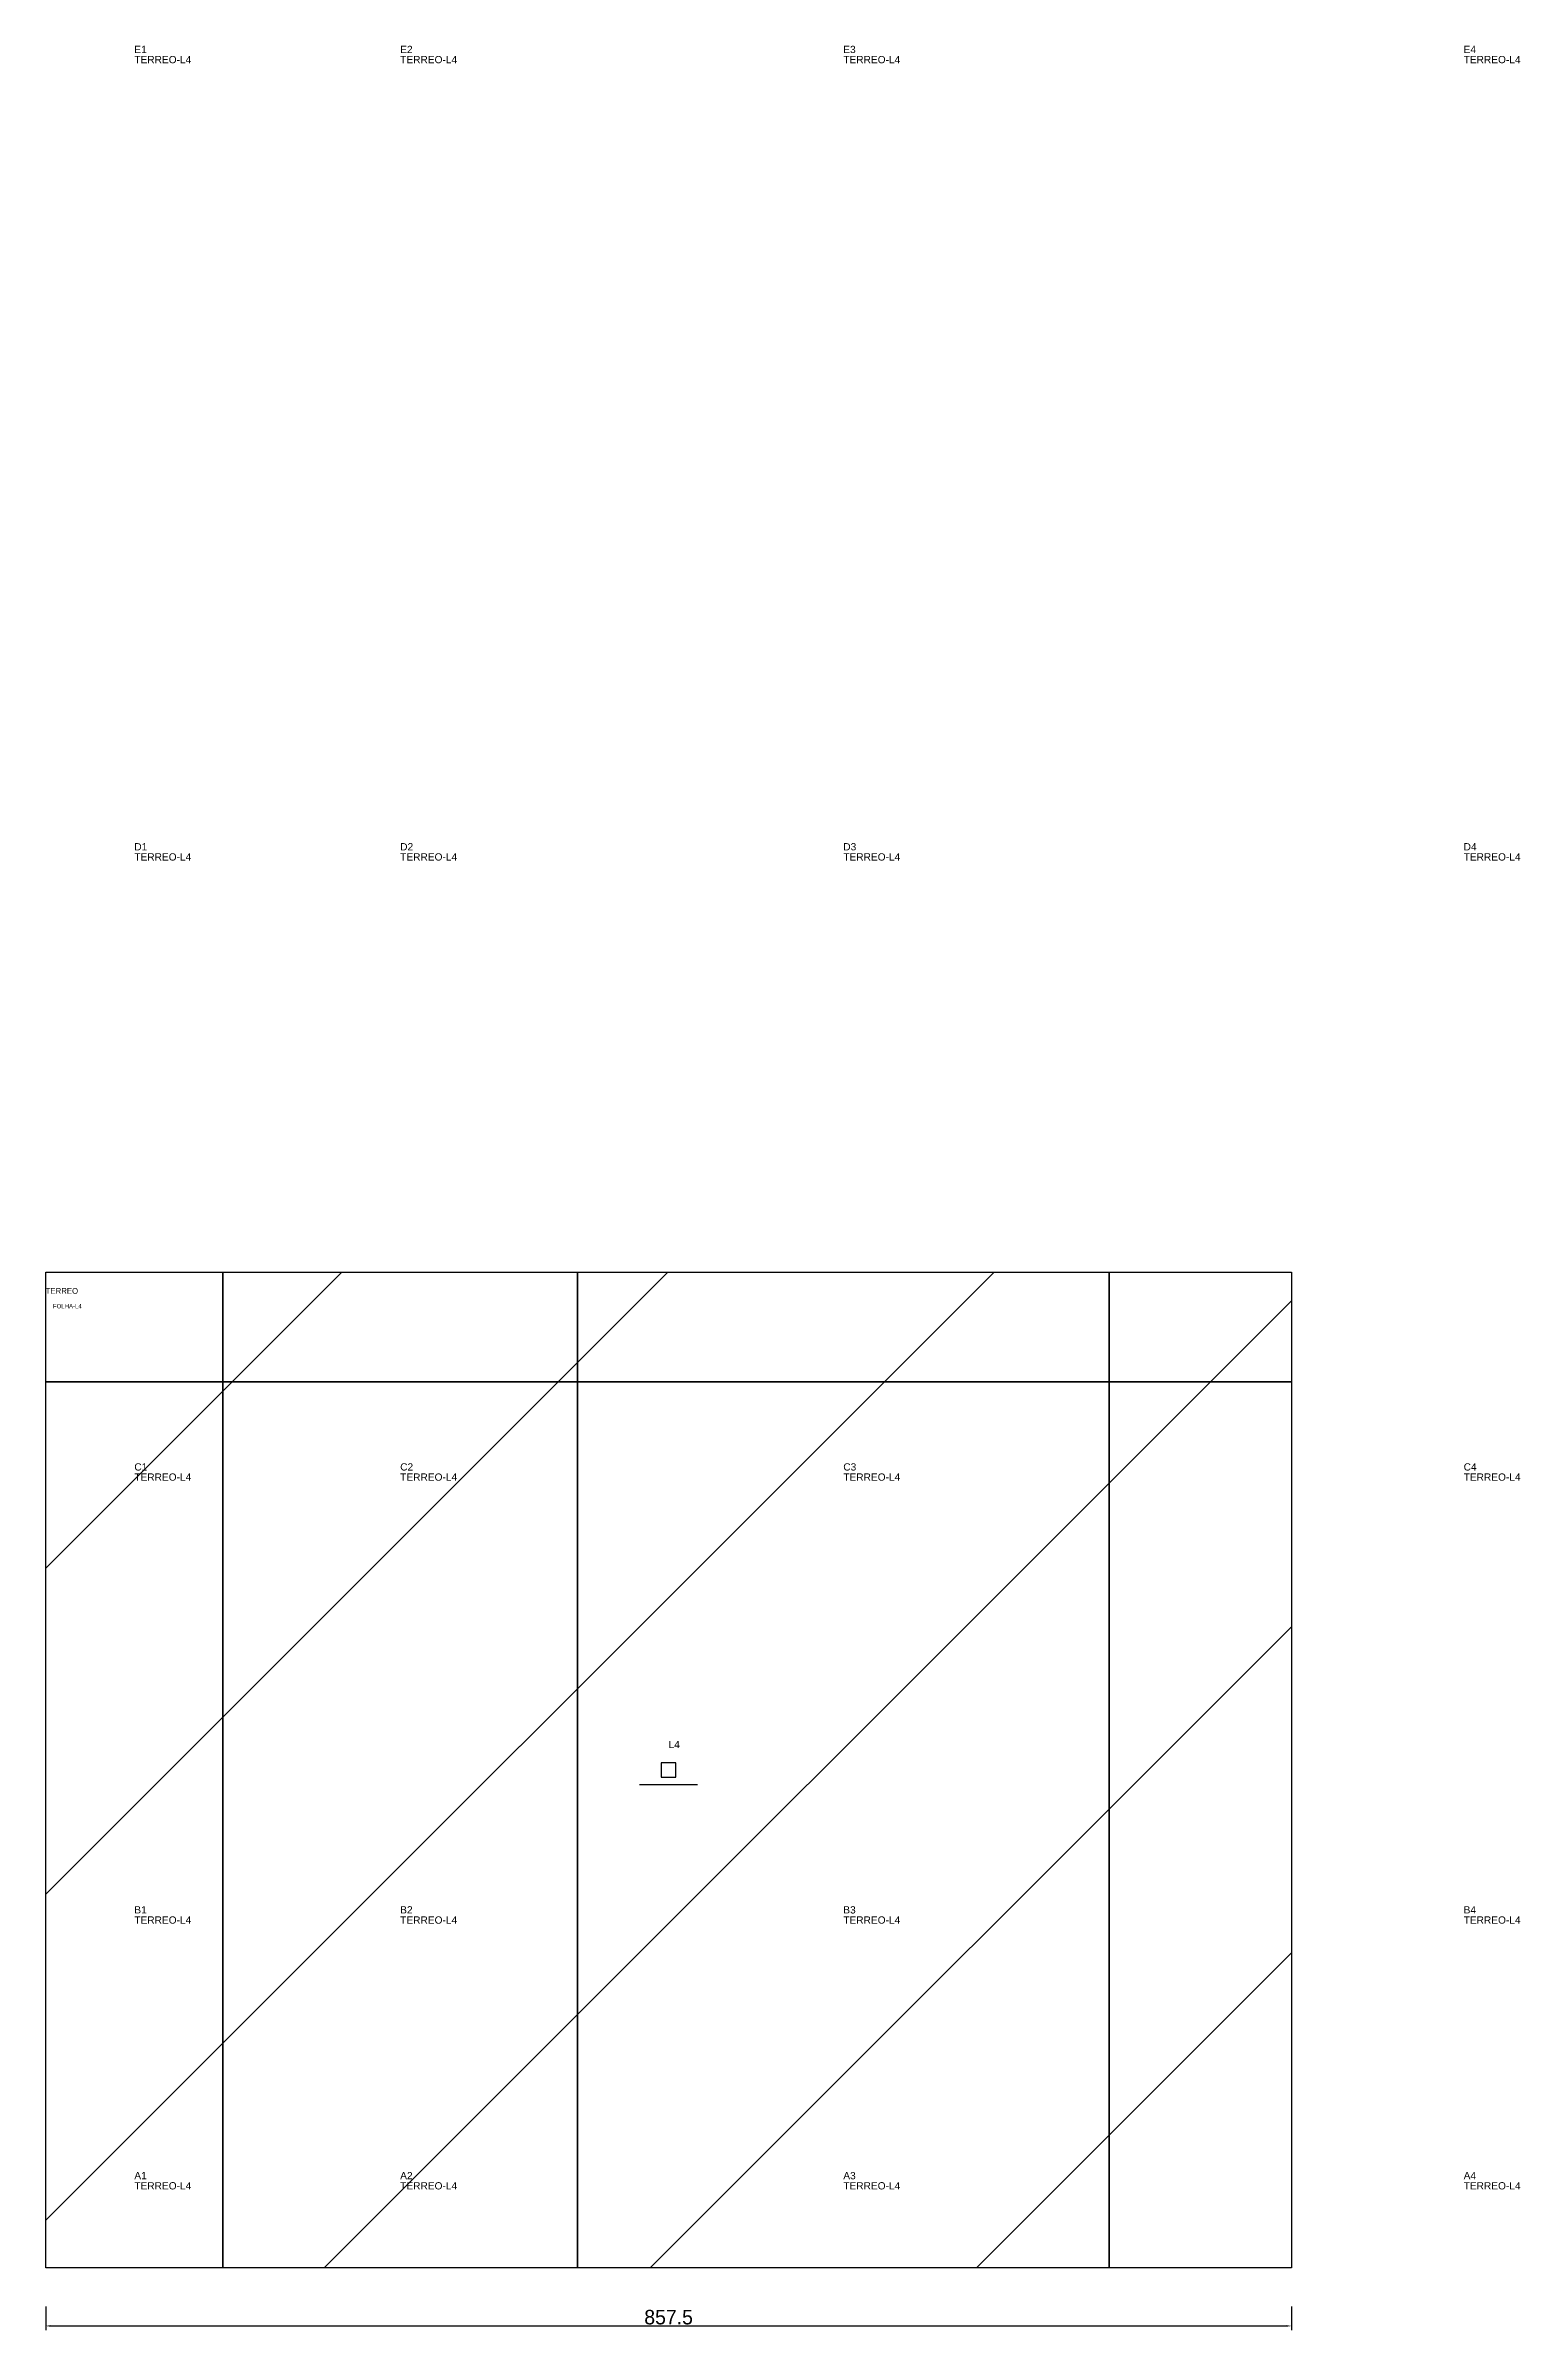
# Model space of a CAD drawing. Header units: metres. Extents: x 222 to 3250, y -527 to 1046.
# Drawn here: x 222 to 1237, y -527 to 1046 of the extents above; entities that cross this region are included whole.
import ezdxf

# ---------------------------------------------------------------- set-up
doc = ezdxf.new("R2010")
doc.units = ezdxf.units.M
for name, color, linetype in [('3', 3, 'CONTINUOUS'), ('AUX00', 7, 'CONTINUOUS'), ('COTA', 241, 'CONTINUOUS'), ('FOLHA', 255, 'CONTINUOUS'), ('Hachura', 251, 'CONTINUOUS'), ('NOMENCLATURA', 7, 'CONTINUOUS'), ('Nível', 160, 'CONTINUOUS'), ('Painéis', 200, 'CONTINUOUS'), ('Pilares', 5, 'CONTINUOUS'), ('SARR_2.2x7', 40, 'CONTINUOUS')]:
    doc.layers.add(name, color=color, linetype=linetype)
doc.styles.add('ARIAL', font='Arial.ttf')
doc.styles.add('STR_STANDARD', font='arial.ttf')
doc.dimstyles.new('EZ DXF', dxfattribs={"dimtxt": 10, "dimasz": 3.5, "dimexe": 3, "dimexo": 1.5, "dimgap": 1, "dimtad": 1, "dimdec": 1, "dimdsep": 46, "dimcen": 2.5, "dimazin": 3, "dimtfac": 1, "dimtmove": 0, "dimatfit": 3})

msp = doc.modelspace()

# ---------------------------------------------------------------- hatches: boundary and pattern name
at = {"layer": 'Hachura'}
h = msp.add_hatch(dxfattribs=at)
h.set_pattern_fill('ANSI31', scale=50)
h.paths.add_polyline_path([(222.2, 201.5), (1079.7, 201.5), (1079.7, -484.18), (222.2, -484.18)])
h = msp.add_hatch(dxfattribs=at)
h.set_pattern_fill('ANSI31', scale=50)
h.paths.add_polyline_path([(222.2, 201.5), (1079.7, 201.5), (1079.7, -484.18), (222.2, -484.18)])

# ---------------------------------------------------------------- linework, layer by layer
at = {"layer": '3'}
for points in [[(344.2, -484.18), (344.2, 201.5)], [(344.2, -484.18), (344.2, 201.5)], [(588.2, -484.18), (588.2, 201.5)], [(588.2, -484.18), (588.2, 201.5)], [(954.2, -484.18), (954.2, 201.5)], [(954.2, -484.18), (954.2, 201.5)], [(222.2, 125.82), (1079.7, 125.82)], [(222.2, 125.82), (1079.7, 125.82)]]:
    msp.add_lwpolyline(points, close=True, dxfattribs=at)
at = {"layer": 'Painéis', "color": 200}
for p, q in [((222.2, 201.5), (1079.7, 201.5)), ((222.2, -484.18), (222.2, 201.5)), ((222.2, 201.5), (1079.7, 201.5)), ((222.2, -484.18), (222.2, 201.5)), ((1079.7, 201.5), (1079.7, -484.18)), ((1079.7, 201.5), (1079.7, -484.18)), ((1079.7, -484.18), (222.2, -484.18)), ((1079.7, -484.18), (222.2, -484.18))]:
    msp.add_line(p, q, dxfattribs=at)
at = {"layer": 'Pilares'}
msp.add_lwpolyline([(645.95, -146.34), (655.95, -146.34), (655.95, -136.34), (645.95, -136.34)], close=True, dxfattribs=at)
msp.add_lwpolyline([(645.95, -146.34), (655.95, -146.34), (655.95, -136.34), (645.95, -136.34)], close=True, dxfattribs=at)
at = {"layer": 'SARR_2.2x7'}
msp.add_line((630.95, -151.34), (670.95, -151.34), dxfattribs=at)
msp.add_line((630.95, -151.34), (670.95, -151.34), dxfattribs=at)

# ---------------------------------------------------------------- texts
at = {"layer": '3', "style": 'STR_STANDARD'}
for s, p in [('E1', (283.2, 1040.82)), ('E1', (283.2, 1040.82)), ('E2', (466.2, 1040.82)), ('E2', (466.2, 1040.82)), ('E3', (771.2, 1040.82)), ('E3', (771.2, 1040.82)), ('E4', (1198.2, 1040.82)), ('E4', (1198.2, 1040.82)), ('D1', (283.2, 491.82)), ('D1', (283.2, 491.82)), ('D2', (466.2, 491.82)), ('D2', (466.2, 491.82)), ('D3', (771.2, 491.82)), ('D3', (771.2, 491.82)), ('D4', (1198.2, 491.82)), ('D4', (1198.2, 491.82)), ('C1', (283.2, 64.82)), ('C1', (283.2, 64.82)), ('C2', (466.2, 64.82)), ('C2', (466.2, 64.82)), ('C3', (771.2, 64.82)), ('C3', (771.2, 64.82)), ('C4', (1198.2, 64.82)), ('C4', (1198.2, 64.82)), ('B1', (283.2, -240.18)), ('B1', (283.2, -240.18)), ('B2', (466.2, -240.18)), ('B2', (466.2, -240.18)), ('B3', (771.2, -240.18)), ('B3', (771.2, -240.18)), ('B4', (1198.2, -240.18)), ('B4', (1198.2, -240.18)), ('A1', (283.2, -423.18)), ('A1', (283.2, -423.18)), ('A2', (466.2, -423.18)), ('A2', (466.2, -423.18)), ('A3', (771.2, -423.18)), ('A3', (771.2, -423.18)), ('A4', (1198.2, -423.18)), ('A4', (1198.2, -423.18))]:
    msp.add_text(s, height=5, dxfattribs=at).set_placement(p)
at = {"layer": 'AUX00', "style": 'STR_STANDARD'}
for p in [(283.2, 1033.82), (283.2, 1033.82), (466.2, 1033.82), (466.2, 1033.82), (771.2, 1033.82), (771.2, 1033.82), (1198.2, 1033.82), (1198.2, 1033.82), (283.2, 484.82), (283.2, 484.82), (466.2, 484.82), (466.2, 484.82), (771.2, 484.82), (771.2, 484.82), (1198.2, 484.82), (1198.2, 484.82), (283.2, 57.82), (283.2, 57.82), (466.2, 57.82), (466.2, 57.82), (771.2, 57.82), (771.2, 57.82), (1198.2, 57.82), (1198.2, 57.82), (283.2, -247.18), (283.2, -247.18), (466.2, -247.18), (466.2, -247.18), (771.2, -247.18), (771.2, -247.18), (1198.2, -247.18), (1198.2, -247.18), (283.2, -430.18), (283.2, -430.18), (466.2, -430.18), (466.2, -430.18), (771.2, -430.18), (771.2, -430.18), (1198.2, -430.18), (1198.2, -430.18)]:
    msp.add_text('TERREO-L4', height=5, dxfattribs=at).set_placement(p)
at = {"layer": 'FOLHA'}
msp.add_text('FOLHA-L4', height=3, dxfattribs=at).set_placement((227.2, 176.5))
msp.add_text('FOLHA-L4', height=3, dxfattribs=at).set_placement((227.2, 176.5))
at = {"layer": 'NOMENCLATURA', "insert": (650.95, -121.34), "char_height": 5, "attachment_point": 1, "style": 'ARIAL'}
msp.add_mtext('L4', dxfattribs=at)
msp.add_mtext('L4', dxfattribs=at)
at = {"layer": 'Nível'}
msp.add_text('TERREO', height=4, dxfattribs=at).set_placement((222.2, 186.5))
msp.add_text('TERREO', height=4, dxfattribs=at).set_placement((222.2, 186.5))

# ---------------------------------------------------------------- dimensions: what is measured, and where the dimension line sits
at = {"layer": 'COTA'}
msp.add_linear_dim(base=(222.2, -524.18), p1=(222.2, -509.18), p2=(1079.7, -509.18), dimstyle='EZ DXF', dxfattribs=at).render()
msp.add_linear_dim(base=(222.2, -524.18), p1=(222.2, -509.18), p2=(1079.7, -509.18), dimstyle='EZ DXF', dxfattribs=at).render()

doc.saveas('drawing.dxf')
